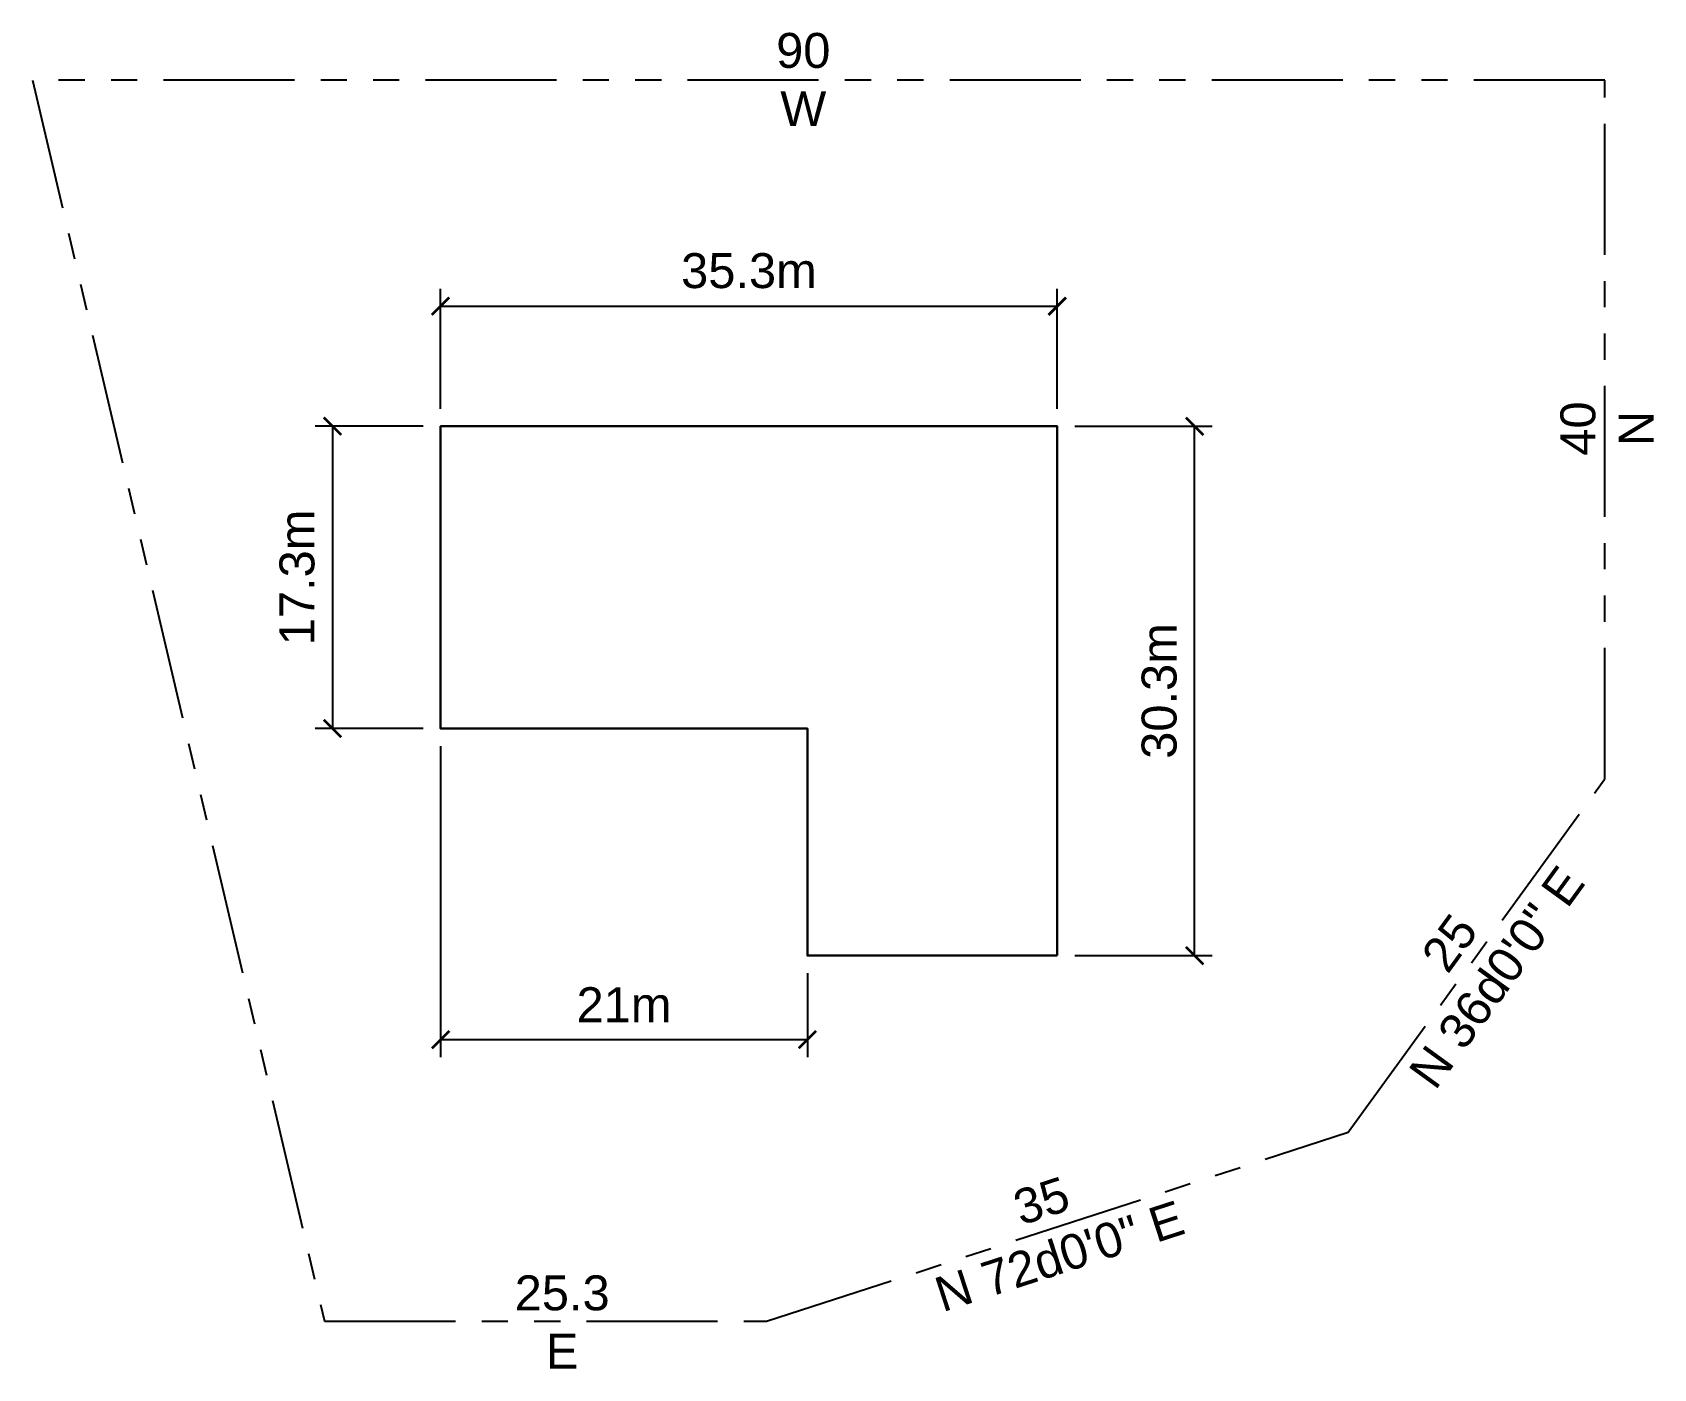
# Model space of a CAD drawing. Header units: millimetres. Extents: x -1.7 to 91.1, y -2.7 to 73.8.
import ezdxf

# ---------------------------------------------------------------- set-up
doc = ezdxf.new("R2010")
doc.units = ezdxf.units.MM
doc.header["$LTSCALE"] = 6
doc.linetypes.add('PHANTOM', pattern=[2.5, 1.25, -0.25, 0.25, -0.25, 0.25, -0.25])
doc.layers.add('Building', color=7, linetype='Continuous', lineweight=30)
for name, color, linetype in [('Dimensions', 1, 'Continuous'), ('Property Line', 7, 'PHANTOM'), ('Text', 150, 'Continuous')]:
    doc.layers.add(name, color=color, linetype=linetype)
doc.styles.add('Annotative', font='arial.ttf', dxfattribs={"height": 2})
doc.dimstyles.new('Civil', dxfattribs={"dimscale": 0, "dimtxt": 2, "dimasz": 1, "dimexe": 1, "dimexo": 1, "dimgap": 1, "dimtad": 1, "dimdsep": 46, "dimtxsty": 'Annotative', "dimblk": 'ARCHTICK', "dimcen": 2.5, "dimclrd": 1, "dimclre": 1, "dimclrt": 7, "dimadec": 0, "dimazin": 0, "dimtfac": 1, "dimtmove": 0, "dimatfit": 3, "dimfxl": 1, "dimarcsym": 0})

# ---------------------------------------------------------------- blocks, each defined once
blk = doc.blocks.new('_ARCHTICK')
at = {"color": 0, "linetype": 'ByBlock', "const_width": 0.15}
blk.add_lwpolyline([(-0.5, -0.5), (0.5, 0.5)], dxfattribs=at)
blk = doc.blocks.new('*D10')
at = {"layer": 'Defpoints', "color": 0, "transparency": 16777216}
for p in [(56.943, 58.102), (21.643, 51.228), (56.943, 51.228)]:
    blk.add_point(p, dxfattribs=at)
at = {"layer": 'Dimensions', "color": 1, "lineweight": -2, "transparency": 16777216}
for p, q in [((21.643, 52.228), (21.643, 59.102)), ((56.943, 52.228), (56.943, 59.102)), ((21.643, 58.102), (56.943, 58.102))]:
    blk.add_line(p, q, dxfattribs=at)
at = {"layer": 'Dimensions', "color": 1, "lineweight": -2, "transparency": 16777216, "rotation": 180}
blk.add_blockref('_ARCHTICK', (21.643, 58.102), dxfattribs=at)
at = {"layer": 'Dimensions', "color": 1, "lineweight": -2, "transparency": 16777216}
blk.add_blockref('_ARCHTICK', (56.943, 58.102), dxfattribs=at)
at = {"layer": 'Dimensions', "color": 7, "transparency": 16777216, "insert": (39.293, 60.124), "char_height": 2, "attachment_point": 5, "style": 'Annotative'}
blk.add_mtext('35.3m', dxfattribs=at)
blk = doc.blocks.new('*D11')
at = {"layer": 'Defpoints', "color": 0, "transparency": 16777216}
for p in [(21.643, 51.228), (15.458, 33.928), (21.643, 33.928)]:
    blk.add_point(p, dxfattribs=at)
at = {"layer": 'Dimensions', "color": 1, "lineweight": -2, "transparency": 16777216}
for p, q in [((20.643, 51.228), (14.458, 51.228)), ((15.458, 51.228), (15.458, 33.928)), ((20.643, 33.928), (14.458, 33.928))]:
    blk.add_line(p, q, dxfattribs=at)
for p, rotation in [((15.458, 51.228), 90), ((15.458, 33.928), 270)]:
    blk.add_blockref('_ARCHTICK', p, dxfattribs=dict(at, rotation=rotation))
at = {"layer": 'Dimensions', "color": 7, "transparency": 16777216, "insert": (13.436, 42.578), "char_height": 2, "attachment_point": 5, "rotation": 90, "style": 'Annotative'}
blk.add_mtext('17.3m', dxfattribs=at)
blk = doc.blocks.new('*D13')
at = {"layer": 'Defpoints', "color": 0, "transparency": 16777216}
for p in [(56.943, 51.228), (64.804, 51.228), (56.943, 20.928)]:
    blk.add_point(p, dxfattribs=at)
at = {"layer": 'Dimensions', "color": 1, "lineweight": -2, "transparency": 16777216}
for p, q in [((57.943, 51.228), (65.804, 51.228)), ((64.804, 20.928), (64.804, 51.228)), ((57.943, 20.928), (65.804, 20.928))]:
    blk.add_line(p, q, dxfattribs=at)
for p, rotation in [((64.804, 51.228), 90), ((64.804, 20.928), 270)]:
    blk.add_blockref('_ARCHTICK', p, dxfattribs=dict(at, rotation=rotation))
at = {"layer": 'Dimensions', "color": 7, "transparency": 16777216, "insert": (62.782, 36.078), "char_height": 2, "attachment_point": 5, "rotation": 90, "style": 'Annotative'}
blk.add_mtext('30.3m', dxfattribs=at)

msp = doc.modelspace()

# ---------------------------------------------------------------- linework, layer by layer
at = {"layer": 'Building'}
msp.add_lwpolyline([(56.943, 20.928), (56.943, 51.228), (21.643, 51.228), (21.643, 33.928), (42.643, 33.928), (42.643, 20.928), (56.943, 20.928)], dxfattribs=at)
at = {"layer": 'Property Line'}
msp.add_lwpolyline([(15, 0), (40.3, 0), (73.587, 10.816), (88.282, 31.041), (88.282, 71.041), (-1.718, 71.041), (15, 0)], dxfattribs=at)

# ---------------------------------------------------------------- texts
at = {"layer": 'Dimensions', "color": 7, "char_height": 2, "attachment_point": 2, "style": 'Annotative'}
for s, insert, width in [('90\\PW', (42.404, 73.742), 16.51864), ('25.3\\PE', (28.604, 2.627), 8.65938)]:
    msp.add_mtext(s, dxfattribs=dict(at, insert=insert, width=width))
for s, insert, width, rotation in [('40\\PN', (85.738, 51.099), 8.65938, 90), ('35\\PN 72d0\'0" E', (55.723, 7.854), 32.62321, 18)]:
    msp.add_mtext(s, dxfattribs=dict(at, insert=insert, width=width, rotation=rotation))
at = {"layer": 'Text', "color": 7, "insert": (78.581, 22.251), "char_height": 2, "width": 32.62321, "attachment_point": 2, "rotation": 54, "style": 'Annotative'}
msp.add_mtext('25\\PN 36d0\'0" E', dxfattribs=at)

# ---------------------------------------------------------------- dimensions: what is measured, and where the dimension line sits
at = {"layer": 'Dimensions'}
dim = msp.add_linear_dim(base=(56.943, 58.102), p1=(21.643, 51.228), p2=(56.943, 51.228), dimstyle='Civil', override={"dimpost": 'm'}, dxfattribs=at)
dim.commit()
dim.dimension.update_dxf_attribs({"geometry": '*D10', "text_midpoint": (39.293, 58.102), "dimtype": 160})
for base, p1, p2, picture, middle in [((15.458, 33.928), (21.643, 51.228), (21.643, 33.928), '*D11', (13.436, 42.578)), ((64.804, 51.228), (56.943, 20.928), (56.943, 51.228), '*D13', (62.782, 36.078))]:
    dim = msp.add_linear_dim(base=base, p1=p1, p2=p2, angle=90, dimstyle='Civil', override={"dimpost": 'm'}, dxfattribs=at)
    dim.commit()
    dim.dimension.update_dxf_attribs({"geometry": picture, "text_midpoint": middle})
msp.add_linear_dim(base=(42.643, 16.12), p1=(21.643, 33.928), p2=(42.643, 20.928), dimstyle='Civil', override={"dimpost": '<>m'}, dxfattribs=at).render()

doc.saveas('drawing.dxf')
